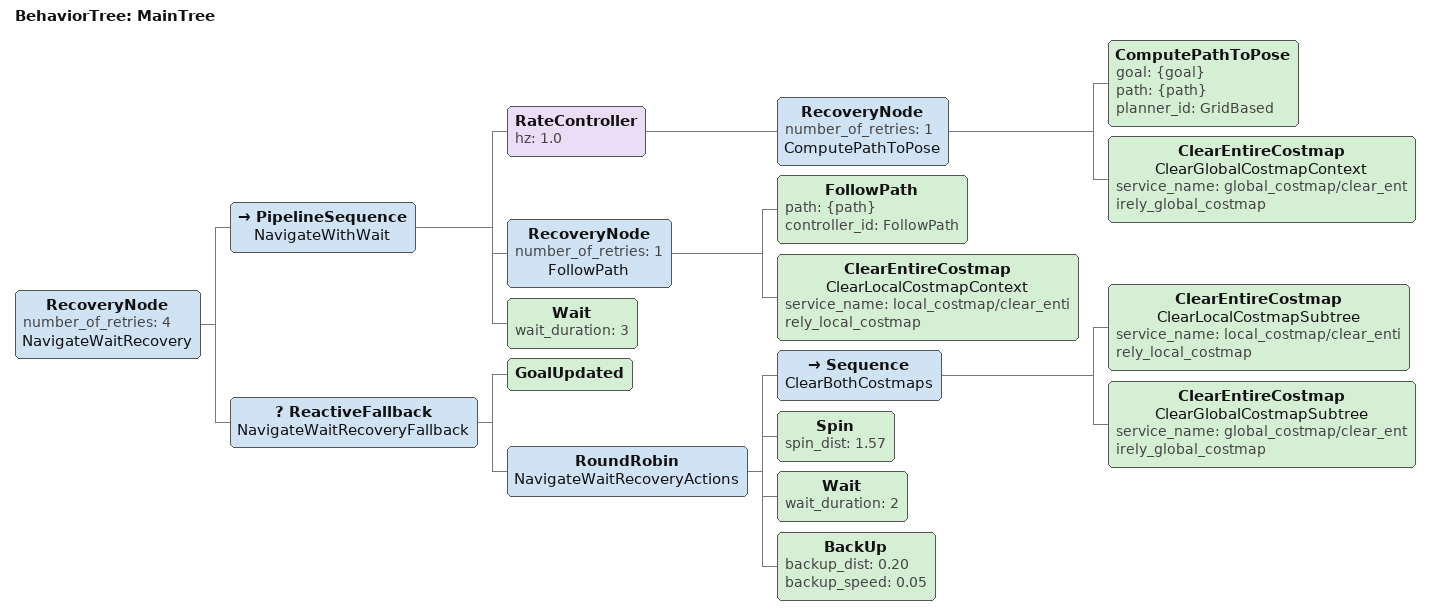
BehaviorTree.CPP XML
<!--
  单目标点到达后等待 3 秒的 Behavior Tree。

  使用场景：
  1. 作为多段导航的第一段 BT。
  2. 机器人到达中间目标点后，不立刻执行下一段任务。
  3. 等待 3 秒后，当前 NavigateToPose action 才返回成功。
-->
<root main_tree_to_execute="MainTree">
  <BehaviorTree ID="MainTree">
    <RecoveryNode number_of_retries="4" name="NavigateWaitRecovery">
      <PipelineSequence name="NavigateWithWait">
        <!-- 每 1 秒重新规划一次全局路径。 -->
        <RateController hz="1.0">
          <RecoveryNode number_of_retries="1" name="ComputePathToPose">
            <ComputePathToPose goal="{goal}" path="{path}" planner_id="GridBased"/>
            <ClearEntireCostmap name="ClearGlobalCostmapContext" service_name="global_costmap/clear_entirely_global_costmap"/>
          </RecoveryNode>
        </RateController>
        <!-- 跟踪路径，到达目标点后返回 SUCCESS。 -->
        <RecoveryNode number_of_retries="1" name="FollowPath">
          <FollowPath path="{path}" controller_id="FollowPath"/>
          <ClearEntireCostmap name="ClearLocalCostmapContext" service_name="local_costmap/clear_entirely_local_costmap"/>
        </RecoveryNode>
        <!-- 中间点停留 3 秒。 -->
        <Wait wait_duration="3"/>
      </PipelineSequence>
      <ReactiveFallback name="NavigateWaitRecoveryFallback">
        <GoalUpdated/>
        <RoundRobin name="NavigateWaitRecoveryActions">
          <Sequence name="ClearBothCostmaps">
            <ClearEntireCostmap name="ClearLocalCostmapSubtree" service_name="local_costmap/clear_entirely_local_costmap"/>
            <ClearEntireCostmap name="ClearGlobalCostmapSubtree" service_name="global_costmap/clear_entirely_global_costmap"/>
          </Sequence>
          <Spin spin_dist="1.57"/>
          <Wait wait_duration="2"/>
          <BackUp backup_dist="0.20" backup_speed="0.05"/>
        </RoundRobin>
      </ReactiveFallback>
    </RecoveryNode>
  </BehaviorTree>
</root>
